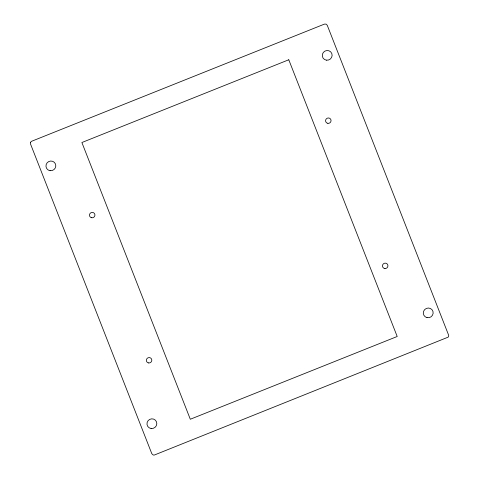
<?xml version="1.0" encoding="UTF-8"?>
<svg xmlns="http://www.w3.org/2000/svg" width="479" height="479" viewBox="0 0 479 479"><rect width="100%" height="100%" fill="white"/><g stroke="black" fill="none" stroke-linecap="round" stroke-linejoin="round"><path stroke-width="0.72" d="M30.518 142.341L30.357 143.574L151.837 453.757L153.244 455.02L154.316 455.05L448.075 337.18A2.209 2.15 -29 0 0 448.673 335.288L327.259 25.291L326.103 24.118L324.427 24.112L31.339 141.383L30.518 142.341M288.777 59.773L81.885 142.52L190.307 419.245L397.199 336.492L288.777 59.773M50.109 170.692A4.964 4.826 -29 0 0 55.486 164.034A4.964 4.826 -29 0 0 47.056 162.902A4.964 4.826 -29 0 0 50.109 170.692M148.646 362.95A2.754 2.682 -29 0 0 151.639 359.25A2.754 2.682 -29 0 0 146.951 358.621A2.754 2.682 -29 0 0 148.646 362.95M151.113 428.501A4.964 4.826 -29 0 0 156.495 421.843A4.964 4.826 -29 0 0 148.065 420.712A4.964 4.826 -29 0 0 151.113 428.501M91.435 217.706A2.754 2.682 -29 0 0 94.86 214.388A2.754 2.682 -29 0 0 90.297 213.197A2.754 2.682 -29 0 0 91.435 217.706M326.427 60.174A4.964 4.826 -29 0 0 331.809 53.522A4.964 4.826 -29 0 0 323.373 52.391A4.964 4.826 -29 0 0 326.427 60.174M327.881 123.337A2.754 2.682 -29 0 0 330.869 119.636A2.754 2.682 -29 0 0 326.187 119.008A2.754 2.682 -29 0 0 327.881 123.337M427.023 317.625A4.964 4.826 -29 0 0 432.974 311.446A4.964 4.826 -29 0 0 424.687 309.584A4.964 4.826 -29 0 0 427.023 317.625M384.948 268.533A2.754 2.682 -29 0 0 387.679 264.647A2.754 2.682 -29 0 0 382.949 264.342A2.754 2.682 -29 0 0 384.948 268.533"/></g></svg>
